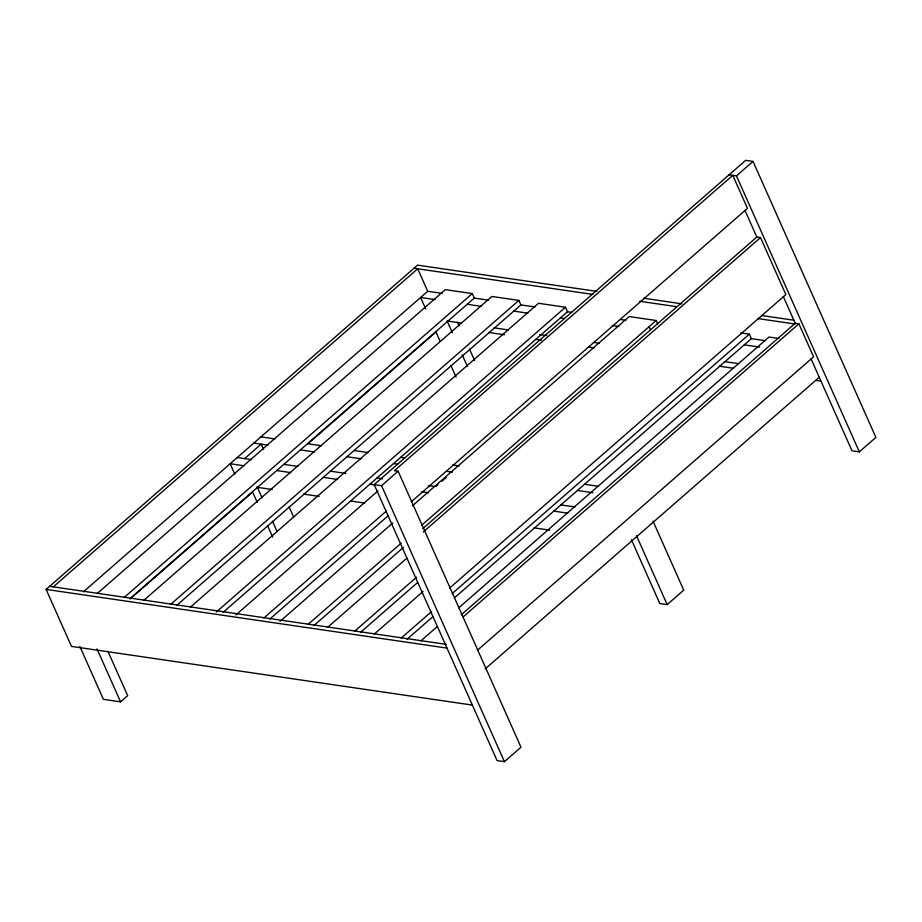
<?xml version="1.0" encoding="UTF-8"?>
<svg xmlns="http://www.w3.org/2000/svg" width="922" height="922" viewBox="0 0 922 922"><rect width="100%" height="100%" fill="white"/><g stroke="black" fill="none" stroke-linecap="round" stroke-linejoin="round"><path stroke-width="1.38" d="M472.364 705.088L71.478 646.403L46.1 589.4L417.574 265.133L596.695 291.364M53.326 586.841L417.701 268.775L427.716 291.271L442.237 293.392M83.395 591.843L427.716 291.271M244.607 458.614L261.168 444.15L263.508 449.406M97.225 593.514L445.326 289.646L472.295 293.588L474.3 298.094L488.314 300.146M124.193 597.468L472.295 293.588M129.979 598.666L474.3 298.094M130.209 598.874L252.605 492.037L257.203 502.363M308.167 443.54L435.979 331.966L440.001 341.002M143.809 600.337L491.91 296.458L518.89 300.411L520.884 304.917L534.898 306.968M170.777 604.29L518.89 300.411M176.563 605.489L520.884 304.917M190.393 607.16L538.506 303.28L565.474 307.233L567.479 311.728L571.675 312.351M216.278 612.047L565.474 307.233M79.857 646.426L103.414 699.337L120.575 701.849L127.674 695.661L107.966 651.393M223.147 612.3L567.479 311.728M411.293 501.787L747.477 208.326L732.783 175.33L394.432 470.681L398.12 471.223L520.988 747.212L504.426 761.664L497.073 760.592L374.194 484.603L745.668 160.336L753.02 161.408L875.9 437.397L859.339 451.861L851.986 450.777L811.083 358.912M374.194 484.603L381.547 485.675L398.12 471.223M729.106 174.788L736.459 175.871L753.02 161.408M235.894 614.928L377.962 490.907M263.957 617.924L386.491 510.949M269.743 619.123L388.439 515.502M280.034 621.382L392.818 522.935M412.33 505.89L629.219 316.569L656.187 320.51L657.697 323.887M435.852 486.609L437.927 484.811M442.064 481.192L446.202 477.573M308.063 624.413L401.174 543.139M421.734 525.171L656.187 320.51M422.806 528.606L756.824 237.035L760.5 237.576L785.878 294.579L449.694 588.029M313.872 625.589L403.433 547.403M423.233 531.982L760.5 237.576M327.702 627.26L406.867 558.156M354.67 631.213L416.49 577.253M360.456 632.411L417.654 582.485M374.286 634.082L423.094 591.475M401.254 638.024L431.623 611.517M452.229 593.538L749.367 334.156L751.372 338.651L765.375 340.702M407.04 639.223L432.948 616.622M454.523 597.779L751.372 338.651M420.87 640.894L437.143 626.695M458.833 607.771L768.983 337.026L778.917 338.478M461.207 614.847L795.213 323.288L798.89 323.818L813.584 356.826L477.412 650.287M462.717 617.279L798.89 323.818M485.249 668.853L819.255 377.282M631.42 539.739L659.818 603.53L667.171 604.613L683.732 590.149L653.018 521.149M643.602 298.232L681.98 303.845M761.595 315.497L794.291 320.291M414.024 268.233L592.811 294.406M639.799 301.287L676.806 306.703M757.965 318.586L794.983 324.002M740.85 332.911L749.367 334.156M620.667 319.519L625.946 320.291M435.138 299.592L420.616 297.472L425.733 308.962M467.2 304.283L481.215 306.335M513.796 311.106L527.799 313.157M560.38 317.929L564.575 318.539M612.243 325.524L618.846 326.492M744.273 344.851L759.682 347.11M461.357 323.057L447.135 320.983L452.345 332.692M494.077 327.852L508.299 329.938M539.589 334.513L546.7 335.562M593.653 342.431L599.335 343.261M724.519 361.585L738.741 363.671M488.706 332.45L504.369 334.744M535.682 339.331L541.375 340.16M588.34 347.041L594.045 347.871M719.298 366.207L733.532 368.293M816.085 380.383L820.361 381.005M260.914 436.878L274.917 438.93M307.499 443.701L321.501 445.752M354.083 450.524L368.097 452.575M400.667 457.347L404.873 457.957M452.541 464.942L459.133 465.898M584.56 484.269L598.574 486.32M253.815 443.079L267.979 445.153M300.399 449.901L314.414 451.953M346.983 456.724L360.998 458.776M393.567 463.536L397.774 464.158M446.283 471.257L452.414 472.156M577.46 490.458L592.881 492.717M237.254 457.531L251.418 459.605M283.838 464.354L297.852 466.405M330.422 471.177L345.831 473.435M377.006 477.999L382.607 478.818M428.5 485.537L434.631 486.436M560.899 504.922L574.913 506.973M244.157 465.783L230.154 463.731L234.822 474.231M276.738 470.554L290.753 472.606M323.322 477.377L337.337 479.428M369.906 484.188L374.113 484.811M421.78 491.783L428.384 492.751M553.799 511.111L567.814 513.162M256.57 487.231L272.221 489.524M303.522 494.1L319.173 496.393M350.475 500.98L364.709 503.066M534.022 527.845L549.673 530.138M49.65 586.311L446.271 644.374M46.1 589.4L446.986 648.097M736.459 175.871L859.339 451.861M744.93 210.331L756.824 237.035M783.331 296.584L795.213 323.288M649.1 326.711L650.598 330.088M636.457 535.613L667.171 604.613M457.508 322.147L459.144 325.823M469.436 348.931L474.611 360.548M462.199 354.832L467.419 366.541M450.916 365.527L456.09 377.133M381.547 485.675L504.426 761.664M289.07 506.812L293.703 517.23M257.434 487.427L262.067 497.834M272.497 521.276L277.142 531.683M267.553 525.586L272.716 537.203M97.017 648.938L120.575 701.849"/></g></svg>
